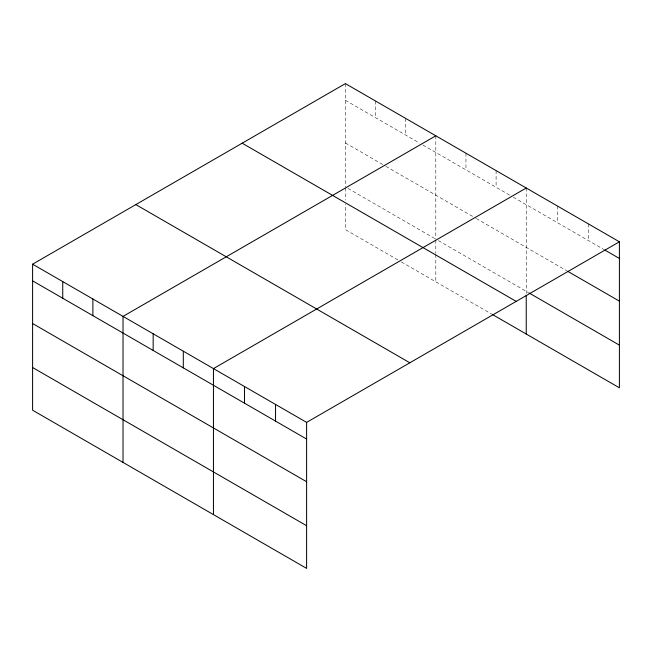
<?xml version="1.0" encoding="UTF-8"?>
<svg xmlns="http://www.w3.org/2000/svg" width="652" height="652" viewBox="0 0 652 652"><rect width="100%" height="100%" fill="white"/><g stroke="black" fill="none" stroke-linecap="round" stroke-linejoin="round"><path stroke-width="0.49" stroke-dasharray="3.26 2.44" d="M345.389 100.261L419.448 143.024M422.895 145.013L509.872 195.225M513.32 197.214L603.874 249.496M345.389 142.951L385.006 165.82M385.87 166.317L475.43 218.029M476.286 218.526L566.784 270.767M347.972 188.42L434.949 238.64M438.397 240.629L527.965 292.332M397.924 259.944L345.389 229.618L345.389 204.206M401.363 261.933L491.787 314.142M588.348 223.864L588.348 240.531M557.289 205.942L557.289 222.601M526.237 188.012L526.237 293.376M496.099 170.604L496.099 187.271M465.952 153.204L465.952 169.87M435.813 135.803L435.813 239.137M435.813 240.148L435.813 253.367M435.813 254.378L435.813 281.819M405.674 118.403L405.674 135.07M375.536 101.003L375.536 117.662M345.389 83.603L345.389 186.928M345.389 187.947L345.389 200.14"/><path stroke-width="0.98" d="M32.6 264.19L306.611 422.382L306.611 568.397L32.6 410.206L32.6 264.19L345.389 83.603L619.4 241.794L619.4 387.81L492.651 314.639M435.813 135.803L123.024 316.391L123.024 462.407M526.237 188.012L213.448 368.6L213.448 514.615M306.611 422.382L619.4 241.794M604.738 249.993L619.4 258.461M567.639 271.265L619.4 301.151M528.821 292.838L619.4 345.128M242.169 143.195L516.18 301.387M135.82 204.589L409.831 362.789M32.6 280.849L306.611 439.049M32.6 323.539L306.611 481.738M32.6 367.516L306.611 525.716M526.237 295.405L526.237 334.028M275.551 404.452L275.551 421.119M244.5 386.53L244.5 403.189M183.302 351.2L183.302 367.858M153.163 333.791L153.163 350.458M92.886 298.991L92.886 315.658M62.739 281.591L62.739 298.257"/></g></svg>
